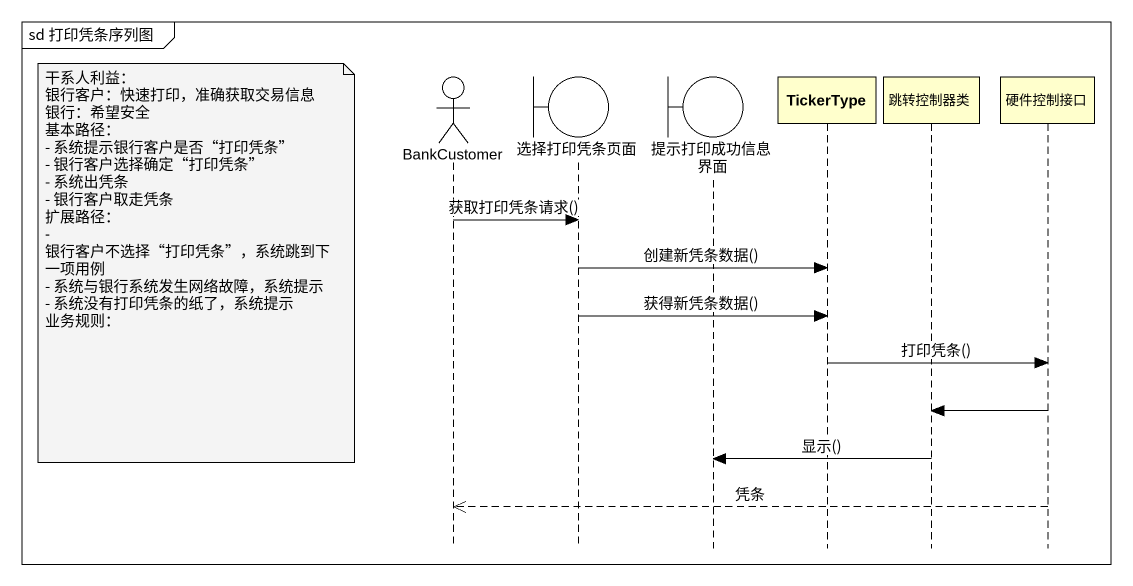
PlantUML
@startuml
mainframe sd 打印凭条序列图
hide footbox
actor BankCustomer
boundary 选择打印凭条页面
boundary 提示打印成功信息界面
participant TickerType
participant 跳转控制器类
participant 硬件控制接口

BankCustomer -> 选择打印凭条页面 : 获取打印凭条请求()
note left of BankCustomer
  干系人利益：
  银行客户：快速打印，准确获取交易信息
  银行：希望安全
  基本路径：
  - 系统提示银行客户是否“打印凭条”
  - 银行客户选择确定“打印凭条”
  - 系统出凭条
  - 银行客户取走凭条
  扩展路径：
  - 银行客户不选择“打印凭条”，系统跳到下一项用例
  - 系统与银行系统发生网络故障，系统提示
  - 系统没有打印凭条的纸了，系统提示
  业务规则：
end note
选择打印凭条页面 -> TickerType : 创建新凭条数据()
选择打印凭条页面 -> TickerType : 获得新凭条数据()
TickerType -> 硬件控制接口 : 打印凭条()
硬件控制接口 -> 跳转控制器类
跳转控制器类 -> 提示打印成功信息界面 : 显示()
硬件控制接口 -->> BankCustomer : 凭条
@enduml
